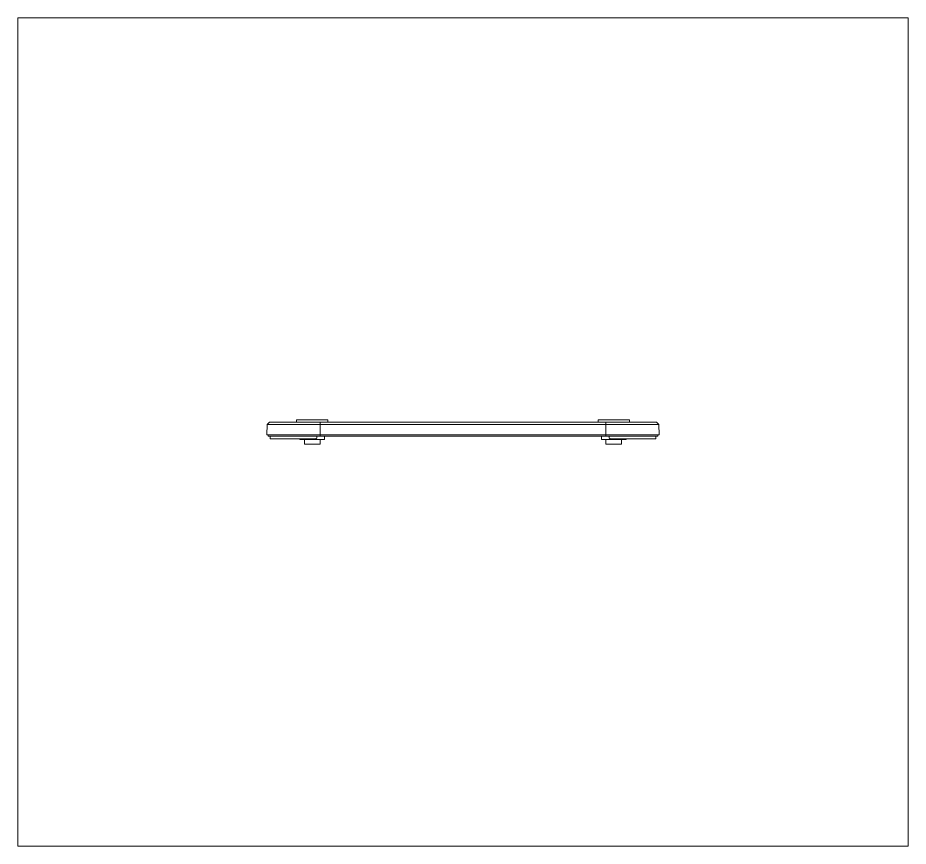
# Model space of a CAD drawing. Header units: millimetres. Extents: x -1304 to 1304, y -904 to 904.
# Drawn here: x -1015.6 to -732.1, y 639.8 to 903.5 of the extents above; entities that cross this region are included whole.
import ezdxf

# ---------------------------------------------------------------- set-up
doc = ezdxf.new("R2010")
doc.units = ezdxf.units.MM
doc.header["$MEASUREMENT"] = 0
doc.layers.add('layer 1', color=7, linetype='Continuous')

msp = doc.modelspace()

# ---------------------------------------------------------------- linework, layer by layer
at = {"layer": 'layer 1', "color": 8, "lineweight": 18}
for points in [[(-1015.6135, 639.8485), (-1015.6135, 639.8485), (-1015.6135, 903.5152), (-1015.6135, 903.5152)], [(-732.1135, 903.5152), (-732.1135, 903.5152), (-1015.6135, 903.5152), (-1015.6135, 903.5152)], [(-732.1135, 903.5152), (-732.1135, 903.5152), (-732.1135, 639.8485), (-732.1135, 639.8485)], [(-1015.6135, 639.8485), (-1015.6135, 639.8485), (-732.1135, 639.8485), (-732.1135, 639.8485)]]:
    msp.add_open_spline(points, degree=3, dxfattribs=at)
at = {"layer": 'layer 1', "color": 155, "lineweight": 18}
for points in [[(-936.3635, 770.8318), (-936.3635, 770.8318), (-936.2517, 774.0323), (-936.2517, 774.0323)], [(-935.4238, 774.8318), (-935.4238, 774.8318), (-936.2517, 774.0323), (-936.2517, 774.0323)], [(-936.2517, 774.0323), (-936.2517, 774.0323), (-919.3635, 774.0323), (-919.3635, 774.0323)], [(-935.4238, 774.8318), (-935.4238, 774.8318), (-919.3635, 774.8318), (-919.3635, 774.8318)], [(-926.8635, 775.5318), (-926.8635, 775.5318), (-916.8635, 775.5318), (-916.8635, 775.5318)], [(-926.8635, 775.5318), (-926.8635, 775.5318), (-926.8635, 774.8318), (-926.8635, 774.8318)], [(-919.3635, 774.8318), (-919.3635, 774.8318), (-828.3635, 774.8318), (-828.3635, 774.8318)], [(-919.3635, 774.0323), (-919.3635, 774.0323), (-828.3635, 774.0323), (-828.3635, 774.0323)], [(-916.8635, 775.5318), (-916.8635, 775.5318), (-916.8635, 774.8318), (-916.8635, 774.8318)], [(-830.8635, 775.5318), (-830.8635, 775.5318), (-820.8635, 775.5318), (-820.8635, 775.5318)], [(-830.8635, 775.5318), (-830.8635, 775.5318), (-830.8635, 774.8318), (-830.8635, 774.8318)], [(-828.3635, 774.8318), (-828.3635, 774.8318), (-812.3031, 774.8318), (-812.3031, 774.8318)], [(-828.3635, 774.0323), (-828.3635, 774.0323), (-811.4752, 774.0323), (-811.4752, 774.0323)], [(-820.8635, 775.5318), (-820.8635, 775.5318), (-820.8635, 774.8318), (-820.8635, 774.8318)], [(-812.3031, 774.8318), (-812.3031, 774.8318), (-811.4752, 774.0323), (-811.4752, 774.0323)], [(-811.3635, 770.8318), (-811.3635, 770.8318), (-811.4752, 774.0323), (-811.4752, 774.0323)], [(-919.3635, 770.8318), (-919.3635, 770.8318), (-936.3635, 770.8318), (-936.3635, 770.8318)], [(-935.8635, 770.8318), (-935.8635, 770.8318), (-935.8635, 770.3318), (-935.8635, 770.3318)], [(-935.2635, 770.3318), (-935.2635, 770.3318), (-935.2635, 769.5318), (-935.2635, 769.5318)], [(-920.8635, 769.5318), (-920.8635, 769.5318), (-935.2635, 769.5318), (-935.2635, 769.5318)], [(-925.7635, 769.3318), (-925.7635, 769.3318), (-925.7635, 769.5319), (-925.7635, 769.5319)], [(-917.9635, 769.3318), (-917.9635, 769.3318), (-925.7635, 769.3318), (-925.7635, 769.3318)], [(-924.3635, 767.8318), (-924.3635, 767.8318), (-924.3635, 769.3318), (-924.3635, 769.3318)], [(-920.3635, 770.3318), (-920.3635, 770.3318), (-920.3635, 770.0318), (-920.3635, 770.0318)], [(-828.3635, 770.8318), (-828.3635, 770.8318), (-919.3635, 770.8318), (-919.3635, 770.8318)], [(-919.3635, 770.3318), (-919.3635, 770.3318), (-828.3635, 770.3318), (-828.3635, 770.3318)], [(-919.3635, 767.8318), (-919.3635, 767.8318), (-919.3635, 769.3318), (-919.3635, 769.3318)], [(-917.9635, 769.3318), (-917.9635, 769.3318), (-917.9635, 770.3318), (-917.9635, 770.3318)], [(-829.7635, 769.3318), (-829.7635, 769.3318), (-829.7635, 770.3318), (-829.7635, 770.3318)], [(-821.9635, 769.3318), (-821.9635, 769.3318), (-829.7635, 769.3318), (-829.7635, 769.3318)], [(-811.3635, 770.8318), (-811.3635, 770.8318), (-828.3635, 770.8318), (-828.3635, 770.8318)], [(-828.3635, 767.8318), (-828.3635, 767.8318), (-828.3635, 769.3318), (-828.3635, 769.3318)], [(-827.3635, 770.3318), (-827.3635, 770.3318), (-827.3635, 770.0318), (-827.3635, 770.0318)], [(-812.4635, 769.5318), (-812.4635, 769.5318), (-826.8635, 769.5318), (-826.8635, 769.5318)], [(-823.3635, 767.8318), (-823.3635, 767.8318), (-823.3635, 769.3318), (-823.3635, 769.3318)], [(-821.9635, 769.3318), (-821.9635, 769.3318), (-821.9635, 769.5319), (-821.9635, 769.5319)], [(-812.4635, 770.3318), (-812.4635, 770.3318), (-812.4635, 769.5318), (-812.4635, 769.5318)], [(-811.8635, 770.8318), (-811.8635, 770.8318), (-811.8635, 770.3318), (-811.8635, 770.3318)], [(-919.3635, 767.8318), (-919.3635, 767.8318), (-924.3635, 767.8318), (-924.3635, 767.8318)], [(-823.3635, 767.8318), (-823.3635, 767.8318), (-828.3635, 767.8318), (-828.3635, 767.8318)]]:
    msp.add_open_spline(points, degree=3, dxfattribs=at)
at = {"layer": 'layer 1', "color": 155, "lineweight": 13}
for points in [[(-919.3635, 774.8318), (-919.3635, 774.8318), (-919.3635, 774.0323), (-919.3635, 774.0323)], [(-919.3635, 770.8318), (-919.3635, 770.8318), (-919.3635, 774.0323), (-919.3635, 774.0323)], [(-828.3635, 774.8318), (-828.3635, 774.8318), (-828.3635, 774.0323), (-828.3635, 774.0323)], [(-828.3635, 770.8318), (-828.3635, 770.8318), (-828.3635, 774.0323), (-828.3635, 774.0323)], [(-919.3635, 770.8318), (-919.3635, 770.8318), (-919.3635, 770.3318), (-919.3635, 770.3318)], [(-828.3635, 770.8318), (-828.3635, 770.8318), (-828.3635, 770.3318), (-828.3635, 770.3318)]]:
    msp.add_open_spline(points, degree=3, dxfattribs=at)
at = {"layer": 'layer 1', "color": 155, "lineweight": 18}
for points, knots in [([(-919.3635, 770.3318), (-920.4434, 770.3318), (-921.5233, 770.3318), (-922.5824, 770.3318), (-923.6416, 770.3318), (-924.68, 770.3318), (-925.6777, 770.3318), (-926.6754, 770.3318), (-927.6325, 770.3318), (-928.5304, 770.3318), (-929.4283, 770.3318), (-930.2671, 770.3318), (-931.0307, 770.3318), (-931.7943, 770.3318), (-932.4827, 770.3318), (-933.0827, 770.3318), (-933.6827, 770.3318), (-934.1942, 770.3318), (-934.6075, 770.3318), (-935.0207, 770.3318), (-935.3357, 770.3318), (-935.5464, 770.3318), (-935.7569, 770.3318), (-935.8633, 770.3318), (-935.8635, 770.3318)], [0, 0, 0, 0, 0.125, 0.125, 0.125, 0.25, 0.25, 0.25, 0.375, 0.375, 0.375, 0.5, 0.5, 0.5, 0.625, 0.625, 0.625, 0.75, 0.75, 0.75, 0.875, 0.875, 0.875, 1, 1, 1, 1]), ([(-920.8635, 769.5318), (-920.8372, 769.5318), (-920.8112, 769.5339), (-920.7854, 769.538), (-920.7595, 769.5421), (-920.7338, 769.5482), (-920.7088, 769.5563), (-920.6839, 769.5644), (-920.6596, 769.5745), (-920.6364, 769.5863), (-920.6132, 769.5982), (-920.591, 769.6117), (-920.5698, 769.6271), (-920.5486, 769.6425), (-920.5284, 769.6597), (-920.5097, 769.6785), (-920.491, 769.6972), (-920.4738, 769.7174), (-920.4585, 769.7386), (-920.4431, 769.7598), (-920.4296, 769.7819), (-920.4178, 769.8051), (-920.406, 769.8283), (-920.396, 769.8526), (-920.3879, 769.8775), (-920.3798, 769.9025), (-920.3736, 769.9282), (-920.3696, 769.954), (-920.3655, 769.9798), (-920.3635, 770.0056), (-920.3635, 770.0318)], [0, 0, 0, 0, 0.1, 0.1, 0.1, 0.2, 0.2, 0.2, 0.3, 0.3, 0.3, 0.4, 0.4, 0.4, 0.5, 0.5, 0.5, 0.6, 0.6, 0.6, 0.7, 0.7, 0.7, 0.8, 0.8, 0.8, 0.9, 0.9, 0.9, 1, 1, 1, 1]), ([(-811.8635, 770.3318), (-811.8635, 770.3318), (-811.9698, 770.3318), (-812.1805, 770.3318), (-812.3912, 770.3318), (-812.7062, 770.3318), (-813.1194, 770.3318), (-813.5327, 770.3318), (-814.0442, 770.3318), (-814.6442, 770.3318), (-815.2442, 770.3318), (-815.9326, 770.3318), (-816.6962, 770.3318), (-817.4598, 770.3318), (-818.2986, 770.3318), (-819.1965, 770.3318), (-820.0945, 770.3318), (-821.0515, 770.3318), (-822.0492, 770.3318), (-823.0469, 770.3318), (-824.0853, 770.3318), (-825.1445, 770.3318), (-826.2036, 770.3318), (-827.2835, 770.3318), (-828.3635, 770.3318)], [0, 0, 0, 0, 0.125, 0.125, 0.125, 0.25, 0.25, 0.25, 0.375, 0.375, 0.375, 0.5, 0.5, 0.5, 0.625, 0.625, 0.625, 0.75, 0.75, 0.75, 0.875, 0.875, 0.875, 1, 1, 1, 1]), ([(-827.3635, 770.0318), (-827.3635, 770.0056), (-827.3614, 769.9798), (-827.3574, 769.954), (-827.3533, 769.9282), (-827.3471, 769.9025), (-827.3391, 769.8775), (-827.331, 769.8526), (-827.3209, 769.8283), (-827.3091, 769.8051), (-827.2973, 769.7819), (-827.2838, 769.7598), (-827.2684, 769.7386), (-827.2531, 769.7174), (-827.2359, 769.6972), (-827.2172, 769.6785), (-827.1985, 769.6597), (-827.1783, 769.6425), (-827.1571, 769.6271), (-827.1359, 769.6117), (-827.1137, 769.5982), (-827.0905, 769.5863), (-827.0673, 769.5745), (-827.0431, 769.5644), (-827.0181, 769.5563), (-826.9931, 769.5482), (-826.9674, 769.5421), (-826.9415, 769.538), (-826.9157, 769.5339), (-826.8897, 769.5318), (-826.8635, 769.5318)], [0, 0, 0, 0, 0.1, 0.1, 0.1, 0.2, 0.2, 0.2, 0.3, 0.3, 0.3, 0.4, 0.4, 0.4, 0.5, 0.5, 0.5, 0.6, 0.6, 0.6, 0.7, 0.7, 0.7, 0.8, 0.8, 0.8, 0.9, 0.9, 0.9, 1, 1, 1, 1])]:
    msp.add_open_spline(points, degree=3, knots=knots, dxfattribs=at)

doc.saveas('drawing.dxf')
